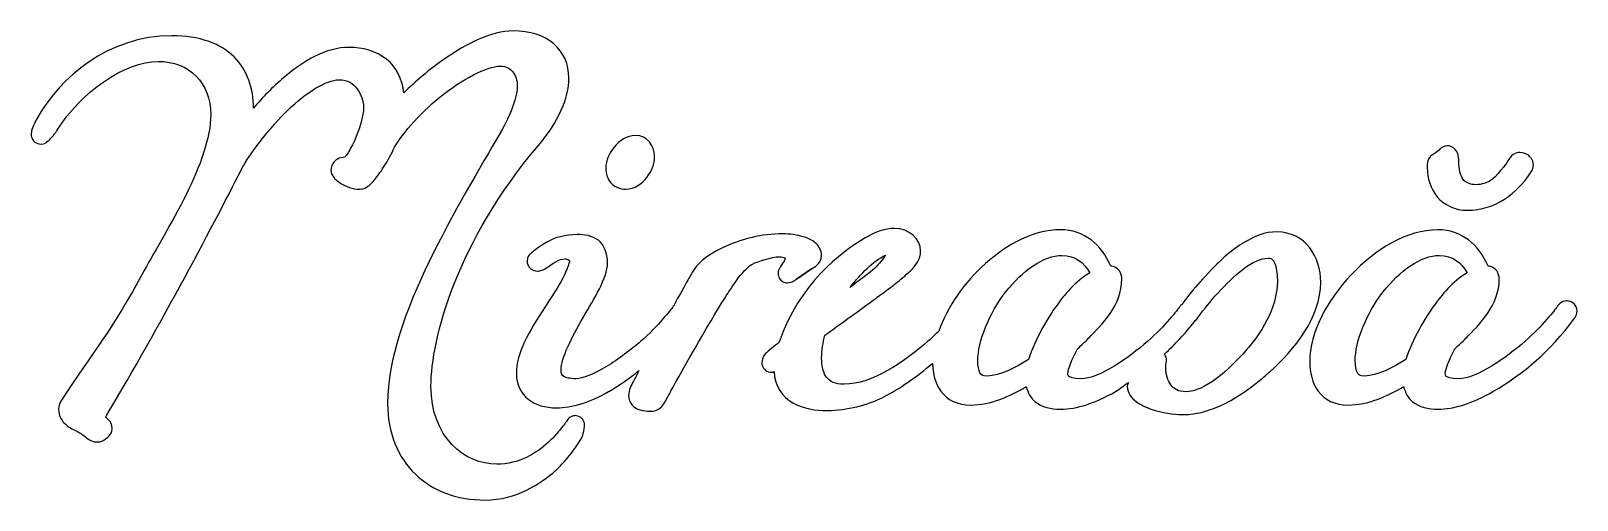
# Model space of a CAD drawing. Extents: x 22 to 207, y 150 to 255.
# Drawn here: x 156.1 to 206.8, y 209.1 to 224.4 of the extents above; entities that cross this region are included whole.
import ezdxf

# ---------------------------------------------------------------- set-up
doc = ezdxf.new("R2010")
doc.units = 0
doc.layers.add('Layer_1', color=7, linetype='CONTINUOUS')

msp = doc.modelspace()

# ---------------------------------------------------------------- linework, layer by layer
at = {"layer": 'Layer_1', "color": 7}
for points in [[(171.929583, 224.39743), (171.92958, 224.397379)], [(163.432597, 221.877225), (163.432597, 221.878354)], [(175.942978, 220.978743), (175.942978, 220.978743)], [(168.009934, 220.508041), (168.010499, 220.508606)], [(202.036959, 220.359177), (202.053498, 220.367983)], [(202.515958, 220.643587), (202.515964, 220.643604)], [(204.540014, 220.217499), (204.544981, 220.226869)], [(180.758595, 217.760938), (180.758394, 217.760749)], [(184.403684, 217.939841), (184.403582, 217.939895)], [(202.202965, 217.89472), (202.202875, 217.894694)], [(181.209439, 216.279782), (181.698917, 216.613267), (181.701175, 216.614961)], [(184.127422, 217.070628), (184.127422, 217.070628)], [(189.896442, 217.056856), (189.896442, 217.056856)], [(196.650514, 216.967623), (196.650483, 216.967558)], [(202.247523, 217.056856), (202.247523, 217.056856)], [(159.857369, 216.561875), (159.857934, 216.561875)], [(184.471482, 216.156649), (184.453843, 216.140675)], [(194.276957, 214.942416), (194.241129, 214.91265)], [(194.241651, 214.903779), (194.242216, 214.904344)], [(194.275848, 214.940739), (194.275848, 214.940739)], [(194.340347, 215.016279), (194.333179, 215.005808)], [(157.167453, 212.360511), (157.167453, 212.359947), (157.166889, 212.359382)]]:
    msp.add_lwpolyline(points, close=True, dxfattribs=at)
for points in [[(160.756448, 224.241415), (158.660409, 224.241415), (157.09068, 222.837201), (156.396885, 221.617078)], [(162.797597, 223.547986), (162.351274, 223.987723), (161.668595, 224.241415), (160.756448, 224.241415)], [(171.92958, 224.397379), (171.215507, 224.397379), (170.416688, 223.983179), (169.66188, 223.464725)], [(173.261869, 223.980712), (172.937684, 224.256096), (172.480927, 224.39743), (171.929583, 224.39743)], [(166.566255, 223.8616), (165.812668, 223.8616), (165.07821, 223.425025), (164.415414, 222.8639)], [(167.797119, 223.469134), (167.444313, 223.744038), (166.999279, 223.8616), (166.566255, 223.8616)], [(173.756312, 222.861196), (173.756312, 223.298996), (173.586058, 223.705331), (173.261869, 223.980712)], [(157.021917, 221.170036), (157.757266, 222.367595), (159.22428, 223.403009), (160.309365, 223.403009)], [(160.309365, 223.403009), (161.332477, 223.403009), (162.035772, 222.702581), (162.035772, 221.654552)], [(163.432597, 221.878354), (163.432597, 222.504089), (163.24392, 223.10825), (162.797597, 223.547986)], [(168.353297, 222.36946), (168.303716, 222.835957), (168.107648, 223.227173), (167.797119, 223.469134)], [(169.66188, 223.464725), (169.168013, 223.125503), (168.734669, 222.744714), (168.353297, 222.36946)], [(169.547839, 222.243279), (170.258353, 222.821467), (171.077156, 223.246488), (171.504652, 223.246491)], [(171.504652, 223.246491), (171.71475, 223.246491), (171.831675, 223.17164), (171.924128, 223.055221)], [(164.415414, 222.8639), (164.060344, 222.563296), (163.732419, 222.222835), (163.432597, 221.877225)], [(164.558774, 221.807807), (165.156938, 222.389969), (165.817894, 222.799996), (166.231161, 222.799996)], [(166.231161, 222.799996), (166.524404, 222.799996), (166.695199, 222.683032), (166.828129, 222.507851)], [(171.924128, 223.055221), (172.016581, 222.938793), (172.069097, 222.767557), (172.069097, 222.615349)], [(172.749791, 220.643104), (173.403951, 221.414073), (173.756312, 222.177795), (173.756312, 222.861196)], [(166.828129, 222.507851), (166.959706, 222.334448), (167.029023, 222.09301), (167.038692, 221.915294)], [(168.010499, 220.508606), (168.205184, 220.934552), (168.837599, 221.665313), (169.547839, 222.243279)], [(172.069097, 222.615349), (172.069097, 222.263559), (171.870195, 221.685026), (171.504652, 221.061473)], [(163.103015, 219.989901), (163.412083, 220.500991), (163.961374, 221.226387), (164.558774, 221.807807)], [(167.038692, 221.915294), (167.036716, 221.613607), (166.898868, 221.161592), (166.737177, 220.806802)], [(156.235327, 221.305096), (156.195962, 221.219828), (156.158706, 221.157601), (156.158706, 221.028939)], [(156.394627, 221.612676), (156.326721, 221.488182), (156.274688, 221.390367), (156.235327, 221.305096)], [(156.396885, 221.617078), (156.396119, 221.615617), (156.395367, 221.61415), (156.394627, 221.612676)], [(156.794812, 220.879558), (156.865732, 220.953927), (156.940651, 221.048432), (157.015849, 221.16123)], [(157.015849, 221.16123), (157.017926, 221.164127), (157.019949, 221.167063), (157.021917, 221.170036)], [(162.035772, 221.654552), (162.035772, 220.913812), (161.682924, 219.960855), (161.227141, 219.041242)], [(156.158706, 221.028939), (156.158706, 221.01892), (156.149026, 220.99048), (156.175244, 220.909875)], [(156.175244, 220.909875), (156.188339, 220.869573), (156.218362, 220.809931), (156.27722, 220.763802)], [(156.27722, 220.763802), (156.33608, 220.717676), (156.412684, 220.699312), (156.465736, 220.699312)], [(156.465736, 220.699312), (156.619397, 220.699312), (156.645243, 220.750061), (156.685671, 220.78034)], [(156.685671, 220.78034), (156.7261, 220.81062), (156.759351, 220.842376), (156.794812, 220.879558)], [(166.737177, 220.806802), (166.655767, 220.628166), (166.56952, 220.471186), (166.502913, 220.369137)], [(171.502395, 221.058171), (170.858251, 219.925368), (169.943532, 218.426737), (169.186739, 216.862323)], [(171.504652, 221.061473), (171.503892, 221.060378), (171.503139, 221.059277), (171.502395, 221.058171)], [(175.942978, 220.978743), (175.639468, 220.978743), (175.406281, 220.800652), (175.242384, 220.60116)], [(176.563096, 220.291379), (176.563096, 220.647837), (176.311972, 220.978743), (175.942978, 220.978743)], [(166.182105, 220.20818), (166.070542, 220.137421), (165.968784, 220.007534), (165.968784, 219.844379)], [(166.432357, 220.273777), (166.345571, 220.259412), (166.254788, 220.254275), (166.182105, 220.20818)], [(166.502913, 220.369137), (166.471885, 220.321602), (166.446203, 220.28961), (166.432357, 220.273777)], [(167.607547, 219.816266), (167.784348, 220.078521), (167.938357, 220.350699), (168.009934, 220.508041)], [(169.24241, 212.783325), (169.24241, 214.334213), (170.110534, 217.541976), (172.749791, 220.643104)], [(175.242384, 220.60116), (175.078486, 220.401669), (174.965123, 220.169877), (174.965123, 219.91159)], [(176.311741, 219.609525), (176.467903, 219.812962), (176.563096, 220.046746), (176.563096, 220.291379)], [(202.053498, 220.367983), (201.89584, 220.289135), (201.872356, 220.157007), (201.860573, 220.087965)], [(202.237049, 220.502493), (202.203341, 220.470875), (202.153582, 220.427207), (202.036959, 220.359177)], [(202.296581, 220.558167), (202.265387, 220.531271), (202.253904, 220.518303), (202.237049, 220.502493)], [(202.515964, 220.643604), (202.409724, 220.643604), (202.327775, 220.585045), (202.296581, 220.558167)], [(202.82023, 220.450663), (202.782627, 220.522849), (202.669106, 220.643587), (202.515958, 220.643587)], [(202.875902, 220.272069), (202.867717, 220.323394), (202.857839, 220.378476), (202.82023, 220.450663)], [(202.890239, 220.045518), (202.890239, 220.078917), (202.892214, 220.169417), (202.875902, 220.272069)], [(204.544981, 220.226869), (204.440581, 220.035471), (204.074339, 219.597742), (203.926516, 219.503674)], [(204.725772, 220.393888), (204.638684, 220.359064), (204.568134, 220.27374), (204.540014, 220.217499)], [(204.884522, 220.419796), (204.862283, 220.419796), (204.812863, 220.428714), (204.725772, 220.393888)], [(205.140286, 220.345382), (205.058507, 220.397116), (204.980853, 220.419796), (204.884522, 220.419796)], [(205.326048, 220.023474), (205.326045, 220.183878), (205.222066, 220.293648), (205.140286, 220.345382)], [(158.676718, 211.920609), (160.289581, 214.586316), (162.267674, 218.343617), (163.101322, 219.987643)], [(163.101322, 219.987643), (163.101604, 219.988208), (163.102451, 219.989054), (163.103015, 219.989901)], [(165.968784, 219.844379), (165.968784, 219.733093), (166.00297, 219.695258), (166.026109, 219.65862)], [(166.026109, 219.65862), (166.049252, 219.621982), (166.072941, 219.594166), (166.099422, 219.566568)], [(167.332491, 219.456876), (167.427061, 219.560308), (167.519062, 219.685016), (167.607547, 219.816266)], [(174.965123, 219.91159), (174.965123, 219.736776), (175.013863, 219.562949), (175.131039, 219.429828)], [(201.860573, 220.087965), (201.848805, 220.018925), (201.850639, 219.968412), (201.850639, 219.934176)], [(201.850639, 219.934176), (201.850639, 219.585183), (201.956323, 219.241106), (202.179716, 218.97451)], [(203.052847, 219.509739), (202.98285, 219.579733), (202.890239, 219.81352), (202.890239, 220.045518)], [(203.163636, 218.531884), (204.08418, 218.531884), (204.795109, 219.095866), (205.233448, 219.753379)], [(205.233448, 219.753379), (205.26399, 219.799189), (205.288653, 219.841587), (205.306208, 219.89449)], [(205.306208, 219.89449), (205.323762, 219.947393), (205.326048, 220.012493), (205.326048, 220.023474)], [(166.099422, 219.566568), (166.152381, 219.511371), (166.2167, 219.459253), (166.295104, 219.410022)], [(166.295104, 219.410022), (166.451907, 219.31156), (166.667033, 219.224263), (166.924039, 219.224263)], [(166.924039, 219.224263), (167.052128, 219.224263), (167.122289, 219.274202), (167.180356, 219.316315)], [(167.180356, 219.316315), (167.23842, 219.358429), (167.285204, 219.405156), (167.332491, 219.456876)], [(175.131039, 219.429828), (175.248214, 219.296707), (175.42952, 219.224224), (175.607839, 219.224226)], [(175.607839, 219.224226), (175.915187, 219.224226), (176.155581, 219.406088), (176.311741, 219.609525)], [(203.45413, 219.369729), (203.287503, 219.369729), (203.142111, 219.42047), (203.052847, 219.509739)], [(203.913844, 219.495405), (203.828568, 219.434496), (203.620723, 219.369729), (203.45413, 219.369729)], [(203.926516, 219.503674), (203.92222, 219.501031), (203.917994, 219.498273), (203.913844, 219.495405)], [(161.227141, 219.041242), (160.771355, 218.121629), (160.222167, 217.234469), (159.857369, 216.561875)], [(202.179716, 218.97451), (202.403109, 218.707915), (202.752418, 218.531884), (203.163636, 218.531884)], [(174.021442, 217.738699), (173.667694, 217.738699), (173.271109, 217.662163), (172.920666, 217.419545)], [(174.720936, 217.550736), (174.517897, 217.707652), (174.273399, 217.738699), (174.021442, 217.738699)], [(180.758394, 217.760749), (180.043901, 217.760749), (179.440978, 217.591348), (178.902453, 217.357259)], [(183.45273, 217.630667), (182.657609, 217.153596), (181.290894, 216.134878), (180.643736, 214.214788)], [(181.474624, 217.651797), (181.229906, 217.733311), (180.967022, 217.760938), (180.758595, 217.760938)], [(181.822993, 217.467139), (181.71607, 217.557749), (181.596984, 217.611038), (181.474624, 217.651797)], [(183.457698, 217.633969), (183.45603, 217.632886), (183.454375, 217.631785), (183.45273, 217.630667)], [(184.403582, 217.939895), (184.103851, 217.939895), (183.79576, 217.827147), (183.457698, 217.633969)], [(185.269643, 217.207825), (185.269643, 217.598988), (184.906601, 217.939839), (184.403684, 217.939841)], [(189.851896, 217.894629), (188.982737, 217.894629), (188.117105, 217.435039), (187.394579, 216.793302)], [(191.492313, 216.707312), (191.193194, 217.403735), (190.621875, 217.894629), (189.851896, 217.894629)], [(196.941115, 217.828076), (196.524214, 217.828076), (196.20423, 217.68342), (195.81388, 217.453801)], [(198.00441, 217.304974), (197.762856, 217.615447), (197.384777, 217.828079), (196.941115, 217.828076)], [(202.202875, 217.894694), (201.17468, 217.894694), (200.149432, 217.257945), (199.36136, 216.422951)], [(203.843382, 216.707953), (203.544204, 217.404127), (202.972777, 217.89472), (202.202965, 217.89472)], [(172.534264, 217.14008), (172.514141, 217.122046), (172.494392, 217.104469), (172.470874, 217.07559)], [(172.662698, 217.242055), (172.6168, 217.208454), (172.574512, 217.176137), (172.534264, 217.14008)], [(172.920666, 217.419545), (172.853742, 217.37494), (172.753124, 217.308254), (172.662698, 217.242055)], [(175.021347, 216.828092), (175.021347, 217.125704), (174.923972, 217.39382), (174.720936, 217.550736)], [(178.902453, 217.357259), (178.452086, 217.167202), (178.156359, 216.955273), (177.978616, 216.74982)], [(182.026941, 217.051524), (182.026941, 217.224786), (181.929913, 217.376532), (181.822993, 217.467139)], [(184.937812, 216.556289), (185.101306, 216.719905), (185.269643, 216.922484), (185.269643, 217.207825)], [(195.809478, 217.450979), (195.38072, 217.188964), (195.061149, 216.892707), (194.497585, 216.284058)], [(195.81388, 217.453801), (195.812404, 217.452874), (195.810937, 217.451933), (195.809478, 217.450979)], [(198.366007, 216.179943), (198.366007, 216.593935), (198.245961, 216.994493), (198.00441, 217.304974)], [(169.186739, 216.862323), (168.429946, 215.297906), (167.82303, 213.669289), (167.823032, 212.224396)], [(172.395357, 216.872739), (172.395357, 216.861733), (172.378283, 216.790088), (172.448824, 216.684226)], [(172.470874, 217.07559), (172.447365, 217.046701), (172.395357, 217.020948), (172.395357, 216.872739)], [(172.448824, 216.684226), (172.519357, 216.578362), (172.655219, 216.543107), (172.724984, 216.543115)], [(172.941612, 216.594928), (172.952273, 216.600343), (172.962582, 216.606423), (172.972479, 216.613132)], [(172.972479, 216.613132), (173.261872, 216.806062), (173.419894, 216.944963), (173.641103, 216.944963)], [(173.781113, 216.872754), (173.781113, 216.828225), (173.665588, 216.497742), (173.49393, 216.19476)], [(173.641103, 216.944963), (173.667914, 216.944963), (173.721691, 216.926957), (173.751898, 216.903073)], [(173.751898, 216.903073), (173.782107, 216.879169), (173.781113, 216.867535), (173.781113, 216.872754)], [(174.754007, 215.967094), (174.903929, 216.267288), (175.021347, 216.540239), (175.021347, 216.828092)], [(177.978616, 216.74982), (177.901569, 216.670036), (177.859834, 216.599001), (177.794511, 216.493506)], [(179.312031, 216.330991), (179.471416, 216.540059), (179.661597, 216.723435), (179.762376, 216.770863)], [(179.762376, 216.770863), (179.764409, 216.77178), (179.766432, 216.772721), (179.768444, 216.773685)], [(179.768444, 216.773685), (179.951332, 216.865128), (180.400198, 217.012363), (180.64653, 217.012363)], [(180.638272, 216.610527), (180.626334, 216.582446), (180.607406, 216.572026), (180.607406, 216.470516)], [(180.679062, 216.690452), (180.663511, 216.663387), (180.650202, 216.638614), (180.638272, 216.610527)], [(180.64653, 217.012363), (180.726258, 217.012363), (180.794541, 216.98956), (180.819061, 216.973778)], [(180.804188, 216.871803), (180.751003, 216.805319), (180.710174, 216.744565), (180.679062, 216.690452)], [(180.831196, 216.962207), (180.831196, 216.920173), (180.802201, 216.872576), (180.825129, 216.895509)], [(180.825129, 216.895509), (180.817715, 216.888001), (180.810724, 216.880086), (180.804188, 216.871803)], [(180.819061, 216.973778), (180.843586, 216.957973), (180.831196, 216.978745), (180.831196, 216.962207)], [(181.701175, 216.614961), (181.767164, 216.658886), (181.822852, 216.692687), (181.884179, 216.748906)], [(181.884179, 216.748906), (181.946245, 216.805808), (182.026941, 216.922859), (182.026941, 217.051524)], [(182.963256, 216.005679), (183.310609, 216.466108), (183.705503, 216.856706), (184.127422, 217.070628)], [(183.754801, 216.627449), (183.637129, 216.509776), (183.238371, 216.224625), (182.963256, 216.005679)], [(184.127422, 217.070628), (184.035618, 216.94032), (183.92061, 216.793254), (183.754801, 216.627449)], [(187.394579, 216.793302), (186.698656, 216.175191), (186.145257, 215.379428), (185.8622, 214.581273)], [(188.049871, 215.855207), (188.593651, 216.562529), (189.304445, 217.056856), (189.896442, 217.056856)], [(189.896442, 217.056856), (190.3416, 217.056856), (190.619628, 216.813972), (190.805395, 216.491308)], [(191.578301, 216.695741), (191.538685, 216.710275), (191.525158, 216.701752), (191.492313, 216.707312)], [(191.774535, 216.552426), (191.717888, 216.628329), (191.641411, 216.67259), (191.578301, 216.695741)], [(195.006239, 215.831018), (195.248327, 216.095113), (195.535251, 216.390501), (195.828102, 216.611537)], [(195.828102, 216.611537), (196.120952, 216.832576), (196.413546, 216.967623), (196.650514, 216.967623)], [(196.650483, 216.967558), (196.723203, 216.967558), (196.74709, 216.952826), (196.778366, 216.925114)], [(196.778366, 216.925114), (196.809642, 216.8974), (196.84547, 216.843956), (196.873726, 216.765264)], [(196.873726, 216.765264), (196.930233, 216.607877), (196.946486, 216.369365), (196.946486, 216.20247)], [(200.400951, 215.855207), (200.944599, 216.562524), (201.655525, 217.056856), (202.247523, 217.056856)], [(202.247523, 217.056856), (202.692677, 217.056856), (202.970706, 216.813972), (203.156479, 216.491308)], [(203.929372, 216.696382), (203.889751, 216.710888), (203.876241, 216.702421), (203.843382, 216.707953)], [(204.125604, 216.553066), (204.068801, 216.628942), (203.992469, 216.673296), (203.929372, 216.696382)], [(159.857934, 216.561875), (158.771144, 214.565731), (158.179485, 213.889693), (157.167453, 212.360511)], [(172.724984, 216.543115), (172.74505, 216.543115), (172.862263, 216.555307), (172.941612, 216.594928)], [(173.49393, 216.19476), (173.322268, 215.891777), (173.113745, 215.578454), (172.979644, 215.377309)], [(177.571267, 216.112063), (177.420691, 215.845851), (177.272535, 215.56968), (177.187073, 215.410919)], [(177.794511, 216.493506), (177.726244, 216.383248), (177.649347, 216.250098), (177.571267, 216.112063)], [(178.917363, 215.753319), (179.012844, 215.896541), (179.152646, 216.121927), (179.312031, 216.330991)], [(180.607406, 216.470516), (180.607406, 216.46442), (180.605994, 216.455559), (180.609663, 216.424215)], [(180.609663, 216.424215), (180.613332, 216.392886), (180.626794, 216.316691), (180.694, 216.24948)], [(180.694, 216.24948), (180.761194, 216.182269), (180.837391, 216.168829), (180.868735, 216.165143)], [(180.868735, 216.165143), (180.900078, 216.161446), (180.908923, 216.162886), (180.915036, 216.162886)], [(180.915036, 216.162886), (181.022083, 216.162886), (181.054454, 216.190572), (181.093629, 216.210291)], [(181.093629, 216.210291), (181.132807, 216.22999), (181.167817, 216.251845), (181.207181, 216.278089)], [(181.207181, 216.278089), (181.207937, 216.27865), (181.208689, 216.279214), (181.209439, 216.279782)], [(184.367856, 216.072862), (184.390038, 216.089683), (184.407754, 216.103788), (184.422426, 216.115306)], [(184.422426, 216.115306), (184.437102, 216.126821), (184.43507, 216.120217), (184.471482, 216.156649)], [(184.453843, 216.140675), (184.589146, 216.255155), (184.774318, 216.392674), (184.937812, 216.556289)], [(190.805395, 216.491308), (190.330218, 216.199126), (189.957854, 215.750486), (189.733834, 215.432974)], [(190.773527, 214.352526), (191.190378, 214.791317), (191.857218, 215.40458), (191.857218, 216.2917)], [(191.857218, 216.2917), (191.857218, 216.378241), (191.831169, 216.476522), (191.774535, 216.552426)], [(194.494762, 216.281236), (194.300763, 216.065688), (194.083384, 215.803117), (193.816216, 215.456619)], [(194.497585, 216.284058), (194.496637, 216.283124), (194.495697, 216.282183), (194.494762, 216.281236)], [(196.946486, 216.20247), (196.946486, 215.315118), (196.370874, 214.467241), (195.922327, 213.954615)], [(196.684248, 213.240311), (197.519341, 213.982617), (198.366007, 215.026583), (198.366007, 216.179943)], [(199.36136, 216.422951), (198.573286, 215.587954), (198.007574, 214.544561), (198.007574, 213.587498)], [(203.156479, 216.491308), (202.681459, 216.199075), (202.309374, 215.750333), (202.085465, 215.432974)], [(203.124596, 214.352616), (203.541359, 214.791314), (204.208848, 215.404524), (204.208837, 216.291791)], [(204.208837, 216.291791), (204.208837, 216.378501), (204.182393, 216.477191), (204.125604, 216.553066)], [(174.222636, 215.02231), (174.411615, 215.346058), (174.604085, 215.6669), (174.754007, 215.967094)], [(177.098904, 212.625724), (177.403698, 213.191774), (178.586195, 215.256566), (178.917363, 215.753319)], [(183.602768, 215.507868), (183.836445, 215.678558), (184.040066, 215.828591), (184.18871, 215.938917)], [(184.18871, 215.938917), (184.263033, 215.99408), (184.323507, 216.039213), (184.367856, 216.072862)], [(187.142018, 213.610107), (187.142018, 214.246713), (187.506091, 215.147882), (188.049871, 215.855207)], [(194.333179, 215.005808), (194.576957, 215.338232), (194.721254, 215.52363), (195.005111, 215.829324)], [(195.005111, 215.829324), (195.005489, 215.829888), (195.005865, 215.830452), (195.006239, 215.831018)], [(199.493652, 213.610107), (199.493652, 214.246746), (199.857306, 215.14789), (200.400951, 215.855207)], [(172.977387, 215.374007), (172.436855, 214.540684), (172.037564, 213.883713), (172.037564, 213.185681)], [(172.979644, 215.377309), (172.978884, 215.376213), (172.978132, 215.375113), (172.977387, 215.374007)], [(177.158407, 215.377295), (177.105417, 215.297807), (176.671066, 214.743664), (176.113855, 214.25006)], [(177.187073, 215.410919), (177.17409, 215.397118), (177.173893, 215.400533), (177.158407, 215.377295)], [(182.139291, 214.452289), (182.621538, 214.796055), (183.164017, 215.187382), (183.602768, 215.507868)], [(189.733834, 215.432974), (189.42133, 215.008865), (189.016321, 214.309507), (188.803935, 213.655858)], [(193.748417, 215.377244), (193.695427, 215.297759), (193.261067, 214.743613), (192.703865, 214.250009)], [(193.816216, 215.456619), (193.79313, 215.433815), (193.768119, 215.406821), (193.748417, 215.377244)], [(202.085465, 215.432974), (201.773042, 215.008972), (201.367494, 214.309645), (201.155015, 213.655858)], [(206.100048, 215.377334), (206.047357, 215.298295), (205.612224, 214.743765), (205.054945, 214.250099)], [(206.244467, 215.522303), (206.172506, 215.479456), (206.13462, 215.429147), (206.100048, 215.377334)], [(206.426367, 215.570809), (206.416405, 215.570809), (206.316428, 215.565136), (206.244467, 215.522303)], [(206.65843, 215.473795), (206.605211, 215.526991), (206.532429, 215.570809), (206.426367, 215.570809)], [(206.755994, 215.241185), (206.755994, 215.347269), (206.711649, 215.420602), (206.65843, 215.473795)], [(206.704178, 215.047157), (206.715439, 215.069706), (206.724639, 215.082395), (206.739456, 215.127632)], [(206.739456, 215.127632), (206.754273, 215.17287), (206.755994, 215.23129), (206.755994, 215.241185)], [(173.501645, 213.319607), (173.501645, 213.693072), (173.844681, 214.374819), (174.222636, 215.02231)], [(185.8622, 214.581273), (185.752624, 214.471378), (185.636027, 214.358811), (185.510523, 214.247788)], [(193.254977, 213.829461), (193.587624, 214.145158), (193.912978, 214.477898), (194.241651, 214.903779)], [(194.241129, 214.91265), (194.277889, 214.943762), (194.314473, 214.977476), (194.340347, 215.016279)], [(194.242216, 214.904344), (194.250824, 214.912133), (194.254634, 214.916846), (194.25929, 214.921983)], [(194.254323, 214.91758), (194.261435, 214.926837), (194.268688, 214.931409), (194.275829, 214.940722)], [(194.25929, 214.921983), (194.258444, 214.920854), (194.255904, 214.919019), (194.254323, 214.91758)], [(194.275848, 214.940739), (194.272603, 214.936704), (194.267777, 214.930833), (194.25931, 214.922)], [(194.25931, 214.922), (194.261286, 214.924258), (194.265378, 214.927842), (194.267043, 214.929704)], [(194.267043, 214.929704), (194.273111, 214.936704), (194.273562, 214.937663), (194.275848, 214.940739)], [(194.275829, 214.940722), (194.276957, 214.942133), (194.276046, 214.941287), (194.276957, 214.942416)], [(204.001006, 212.604721), (205.051773, 213.221473), (205.832137, 213.884153), (206.676605, 215.002506)], [(206.676605, 215.002506), (206.687149, 215.016511), (206.696379, 215.031457), (206.704178, 215.047157)], [(176.113855, 214.25006), (175.800625, 213.98008), (175.384957, 213.663619), (174.984966, 213.421032)], [(180.643736, 214.214788), (180.47499, 214.086743), (180.288782, 213.943067), (180.179613, 213.833898)], [(182.0296, 213.699328), (182.0296, 213.935752), (182.074143, 214.210848), (182.139291, 214.452289)], [(185.510523, 214.247788), (184.720995, 213.568372), (183.680235, 212.844946), (182.772637, 212.844946)], [(190.403105, 214.001961), (190.544941, 214.140445), (190.636821, 214.215284), (190.76856, 214.347023)], [(192.703865, 214.250009), (192.064976, 213.699323), (191.124933, 213.023553), (190.522154, 213.023553)], [(190.76856, 214.347023), (190.770239, 214.348836), (190.771895, 214.35067), (190.773527, 214.352526)], [(202.754724, 214.002051), (202.89662, 214.140679), (202.988147, 214.215637), (203.119629, 214.347113)], [(205.054945, 214.250099), (204.416062, 213.699416), (203.476013, 213.023643), (202.873235, 213.023643)], [(203.119629, 214.347113), (203.121308, 214.348926), (203.122964, 214.350761), (203.124596, 214.352616)], [(180.07378, 213.565456), (180.07378, 213.553264), (180.064495, 213.523083), (180.091983, 213.442534)], [(180.179613, 213.833898), (180.091865, 213.746146), (180.07378, 213.589905), (180.07378, 213.565456)], [(182.196619, 213.063778), (182.091243, 213.196338), (182.0296, 213.414651), (182.0296, 213.699328)], [(187.212024, 213.220397), (187.169823, 213.292505), (187.142018, 213.442585), (187.142018, 213.610107)], [(188.803935, 213.655858), (188.377884, 213.384933), (187.858866, 213.11291), (187.460622, 213.11291)], [(190.09167, 213.207661), (190.09167, 213.327365), (190.219172, 213.647727), (190.403105, 214.001961)], [(193.31561, 213.677326), (193.31561, 213.721621), (193.279934, 213.776217), (193.254977, 213.829461)], [(193.293004, 213.386835), (193.293004, 213.515796), (193.31561, 213.546214), (193.31561, 213.677326)], [(195.921198, 213.953486), (195.353638, 213.29861), (194.566427, 212.59915), (193.946743, 212.59915)], [(195.922327, 213.954615), (195.92195, 213.95424), (195.921573, 213.953864), (195.921198, 213.953486)], [(198.007574, 213.587498), (198.007574, 213.233944), (198.079529, 212.888391), (198.284284, 212.612951)], [(199.563657, 213.220397), (199.521555, 213.292449), (199.493652, 213.442447), (199.493652, 213.610107)], [(201.155015, 213.655858), (200.728964, 213.384933), (200.209946, 213.11291), (199.811702, 213.11291)], [(202.443286, 213.207751), (202.443286, 213.327458), (202.570791, 213.64782), (202.754724, 214.002051)], [(172.037564, 213.185681), (172.037564, 212.854316), (172.181365, 212.550396), (172.424519, 212.356653)], [(173.587636, 213.100224), (173.527503, 213.139487), (173.501645, 213.16268), (173.501645, 213.319607)], [(173.998842, 213.023604), (173.791358, 213.023604), (173.647769, 213.060959), (173.587636, 213.100224)], [(174.984966, 213.421032), (174.584758, 213.178309), (174.184392, 213.023604), (173.998842, 213.023604)], [(175.05938, 212.604727), (175.422083, 212.817618), (175.738395, 213.048075), (176.050465, 213.289336)], [(176.050465, 213.289336), (175.988825, 213.172662), (175.922596, 213.046272), (175.872975, 212.948685)], [(180.091983, 213.442534), (180.105727, 213.402258), (180.136224, 213.343568), (180.194509, 213.298666)], [(180.194509, 213.298666), (180.252793, 213.253767), (180.32842, 213.23584), (180.381371, 213.235829)], [(180.381371, 213.235829), (180.461404, 213.235829), (180.455028, 213.249263), (180.470666, 213.260072)], [(180.470666, 213.260072), (180.494457, 212.787948), (180.750221, 212.423453), (181.085823, 212.235916)], [(182.772637, 212.844946), (182.454211, 212.844946), (182.301992, 212.931221), (182.196619, 213.063778)], [(184.041443, 212.417261), (184.587588, 212.696141), (185.134814, 213.089144), (185.663118, 213.526857)], [(185.663118, 213.526857), (185.671274, 213.195153), (185.739924, 212.872214), (185.932662, 212.612942)], [(187.460622, 213.11291), (187.278027, 213.11291), (187.254224, 213.14829), (187.212024, 213.220397)], [(190.119214, 213.102378), (190.095451, 213.12346), (190.09167, 213.134116), (190.09167, 213.207661)], [(190.522154, 213.023553), (190.246615, 213.023553), (190.142978, 213.081287), (190.119214, 213.102378)], [(193.461124, 212.822391), (193.355344, 212.960832), (193.293004, 213.170193), (193.293004, 213.386835)], [(193.834964, 211.850107), (194.975703, 211.850107), (195.974899, 212.622766), (196.68199, 213.238618)], [(196.68199, 213.238618), (196.682746, 213.239178), (196.683498, 213.239743), (196.684248, 213.240311)], [(199.811702, 213.11291), (199.629107, 213.11291), (199.605756, 213.148346), (199.563657, 213.220397)], [(202.470295, 213.102468), (202.446701, 213.123437), (202.443286, 213.133972), (202.443286, 213.207751)], [(202.873235, 213.023643), (202.597695, 213.023643), (202.493877, 213.08151), (202.470295, 213.102468)], [(171.393251, 210.230098), (170.348512, 210.230098), (169.24241, 211.102365), (169.24241, 212.783325)], [(173.350561, 212.073881), (173.845189, 212.073881), (174.440864, 212.248068), (175.057122, 212.603598)], [(175.057122, 212.603598), (175.057876, 212.603971), (175.058629, 212.604347), (175.05938, 212.604727)], [(175.872975, 212.948685), (175.790583, 212.786644), (175.713672, 212.670538), (175.713672, 212.470231)], [(176.833742, 212.162101), (176.927197, 212.283431), (176.977757, 212.405246), (177.097775, 212.623466)], [(177.097775, 212.623466), (177.098154, 212.624217), (177.098531, 212.62497), (177.098904, 212.625724)], [(185.932662, 212.612942), (186.137415, 212.337499), (186.48487, 212.163148), (186.901698, 212.163148)], [(186.901698, 212.163148), (187.57545, 212.163148), (188.190403, 212.455465), (188.727876, 212.768385)], [(188.727876, 212.768385), (188.779063, 212.572601), (188.865643, 212.391798), (189.020018, 212.271188)], [(189.851803, 212.029205), (190.374758, 212.029205), (190.990471, 212.228115), (191.646559, 212.603019)], [(191.646559, 212.603019), (191.647503, 212.603578), (191.648444, 212.604143), (191.649381, 212.604713)], [(191.649381, 212.604713), (191.806319, 212.69683), (191.926724, 212.810585), (192.072714, 212.906228)], [(192.072714, 212.906228), (192.0612, 212.863993), (192.030821, 212.843786), (192.030821, 212.783306)], [(192.030821, 212.783306), (192.03088, 212.778344), (192.031068, 212.773384), (192.031386, 212.768433)], [(192.031386, 212.768433), (192.042929, 212.549084), (192.179931, 212.38494), (192.324634, 212.275644)], [(193.946743, 212.59915), (193.701382, 212.59915), (193.5669, 212.683949), (193.461124, 212.822391)], [(198.284284, 212.612951), (198.489039, 212.337507), (198.836494, 212.163159), (199.253323, 212.163156)], [(199.253323, 212.163156), (199.927075, 212.163159), (200.541636, 212.455488), (201.078948, 212.768393)], [(201.078948, 212.768393), (201.130044, 212.572604), (201.216768, 212.391875), (201.37109, 212.271196)], [(202.202875, 212.029213), (202.72583, 212.029213), (203.342034, 212.228087), (203.998184, 212.603028)], [(203.998184, 212.603028), (203.999128, 212.603587), (204.000068, 212.604151), (204.001006, 212.604721)], [(157.166889, 212.359382), (157.114548, 212.280648), (157.052236, 212.154227), (157.052236, 212.02369)], [(167.823032, 212.224396), (167.823032, 211.254861), (168.158801, 210.449235), (168.734743, 209.898266)], [(172.424519, 212.356653), (172.66767, 212.162911), (172.990197, 212.073881), (173.350561, 212.073881)], [(175.713672, 212.470231), (175.713672, 212.35656), (175.760848, 212.237525), (175.830532, 212.159896)], [(175.830532, 212.159896), (175.900213, 212.082268), (175.98029, 212.041552), (176.051568, 212.015478)], [(176.629794, 212.000593), (176.715081, 212.035753), (176.787017, 212.101434), (176.833742, 212.162101)], [(181.085823, 212.235916), (181.437311, 212.039498), (181.84677, 211.98456), (182.213608, 211.98456)], [(182.213608, 211.98456), (182.873139, 211.98456), (183.529365, 212.173525), (184.034275, 212.413959)], [(184.034275, 212.413959), (184.036679, 212.415026), (184.039069, 212.416127), (184.041443, 212.417261)], [(189.020018, 212.271188), (189.242215, 212.097587), (189.530688, 212.029205), (189.851803, 212.029205)], [(192.324634, 212.275644), (192.469335, 212.166348), (192.637797, 212.091096), (192.815216, 212.030354)], [(201.37109, 212.271196), (201.593171, 212.097531), (201.881763, 212.029213), (202.202875, 212.029213)], [(157.052236, 212.02369), (157.052236, 211.805617), (157.17378, 211.622178), (157.304139, 211.512163)], [(158.602804, 211.755249), (158.605683, 211.777121), (158.601958, 211.80133), (158.67446, 211.917307)], [(158.699265, 211.671466), (158.658032, 211.717499), (158.62839, 211.736699), (158.602804, 211.755249)], [(158.67446, 211.917307), (158.675221, 211.918402), (158.675973, 211.919503), (158.676718, 211.920609)], [(158.806752, 211.398063), (158.806752, 211.510695), (158.749704, 211.615157), (158.699265, 211.671466)], [(173.676383, 211.630735), (173.644041, 211.585944), (173.602224, 211.527318), (173.548503, 211.457101)], [(173.721584, 211.691918), (173.705526, 211.671711), (173.692558, 211.65313), (173.676383, 211.630735)], [(173.755208, 211.729403), (173.737654, 211.711905), (173.72961, 211.702028), (173.721584, 211.691918)], [(173.798202, 211.765231), (173.774495, 211.748834), (173.763982, 211.738166), (173.755208, 211.729403)], [(173.850018, 211.793894), (173.825323, 211.783339), (173.810055, 211.773433), (173.798202, 211.765231)], [(173.895769, 211.809331), (173.877227, 211.804844), (173.862362, 211.799171), (173.850018, 211.793894)], [(173.963017, 211.817036), (173.962842, 211.817036), (173.9143, 211.81379), (173.895769, 211.809331)], [(174.151533, 211.752545), (174.092672, 211.798672), (174.016069, 211.817036), (173.963017, 211.817036)], [(174.253508, 211.606473), (174.240413, 211.646774), (174.21039, 211.706416), (174.151533, 211.752545)], [(174.270046, 211.487409), (174.270046, 211.497428), (174.279727, 211.525867), (174.253508, 211.606473)], [(176.051568, 212.015478), (176.194122, 211.963323), (176.318316, 211.962008), (176.401039, 211.962008)], [(176.401039, 211.962008), (176.467101, 211.962008), (176.544506, 211.965423), (176.629794, 212.000593)], [(192.815216, 212.030354), (193.170051, 211.908871), (193.555039, 211.850107), (193.834964, 211.850107)], [(157.304139, 211.512163), (157.42495, 211.410213), (157.555094, 211.350658), (157.672351, 211.302703)], [(157.672351, 211.302703), (157.770003, 211.249157), (157.856422, 211.182911), (157.939139, 211.120249)], [(157.939139, 211.120249), (157.980809, 211.088685), (158.020969, 211.057878), (158.07088, 211.027646)], [(158.298532, 210.956538), (158.458933, 210.956538), (158.510551, 211.003248), (158.590677, 211.055205)], [(158.590677, 211.055205), (158.630739, 211.081198), (158.669852, 211.111263), (158.710291, 211.157181)], [(158.710291, 211.157181), (158.750728, 211.203101), (158.806752, 211.270586), (158.806752, 211.398063)], [(173.548503, 211.457101), (173.441061, 211.316667), (173.287038, 211.131688), (173.088238, 210.948331)], [(173.908449, 210.685393), (174.094225, 210.940301), (174.270046, 211.168165), (174.270046, 211.487409)], [(158.07088, 211.027646), (158.120794, 210.997415), (158.181319, 210.956538), (158.298532, 210.956538)], [(173.088238, 210.948331), (172.690635, 210.581617), (172.128852, 210.230098), (171.393251, 210.230098)], [(173.330224, 210.026689), (173.504662, 210.188667), (173.722673, 210.430484), (173.908449, 210.685393)], [(171.012914, 209.057114), (172.050939, 209.057114), (172.831069, 209.598225), (173.321955, 210.018984)], [(173.321955, 210.018984), (173.324762, 210.021497), (173.327519, 210.024066), (173.330224, 210.026689)], [(168.734743, 209.898266), (169.310685, 209.347301), (170.114141, 209.057114), (171.012914, 209.057114)]]:
    msp.add_open_spline(points, degree=3, dxfattribs=at)

doc.saveas('drawing.dxf')
